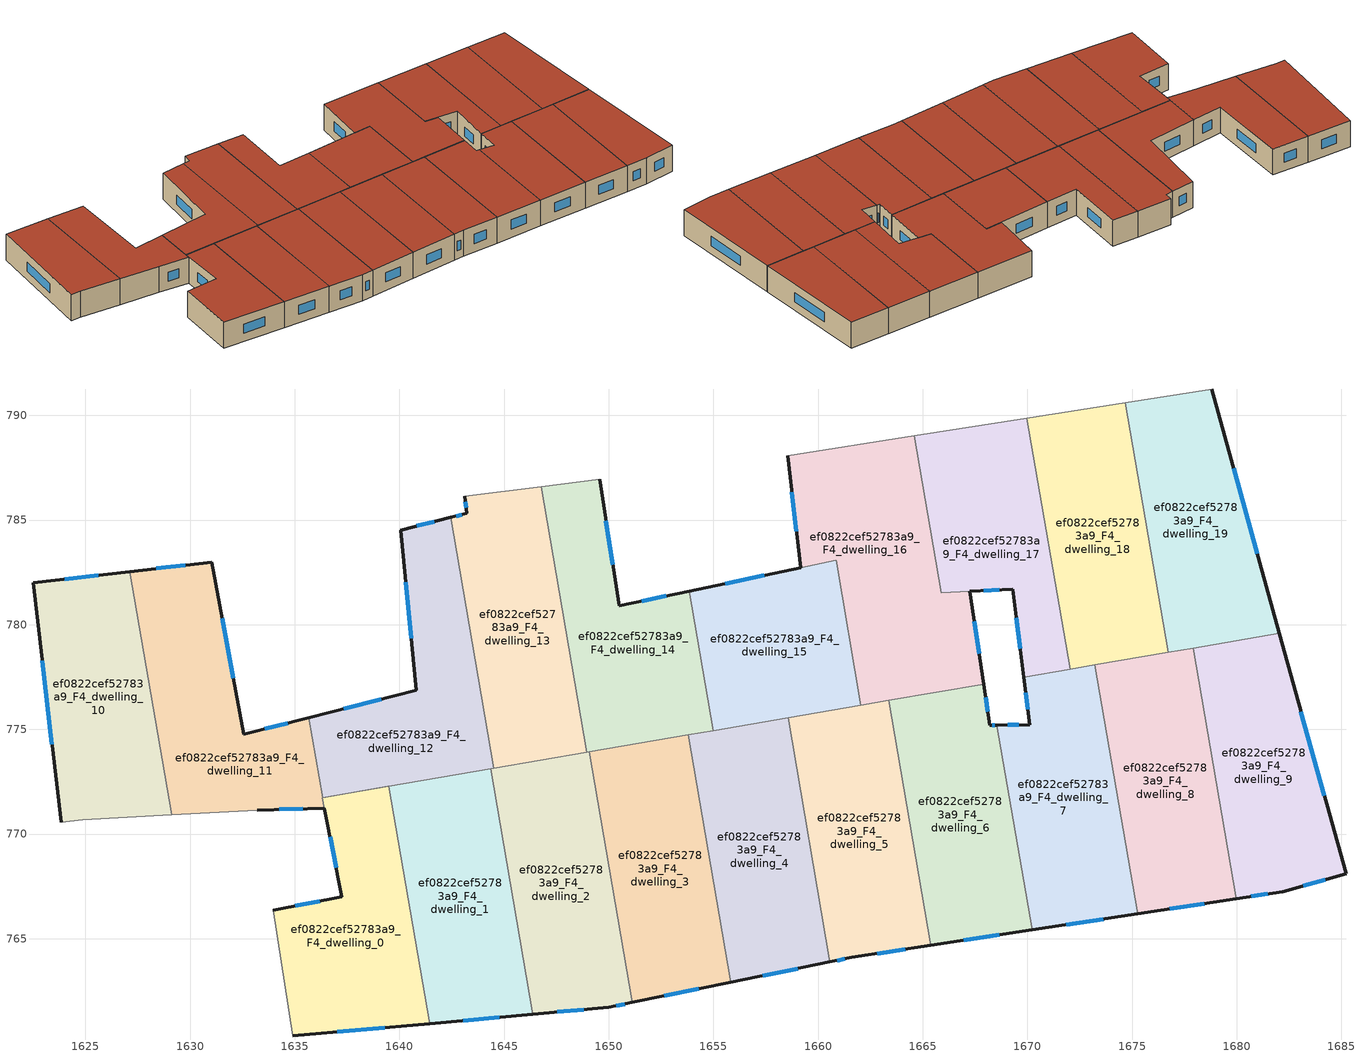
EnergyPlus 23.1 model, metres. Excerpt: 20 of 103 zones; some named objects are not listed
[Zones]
ef0822cef52783a9_F4_dwelling_0
 floor to ef0822cef52783a9_F3_dwelling_0 (EU_floor_Construction): 1639.49,772.28 1641.44,760.95 1634.89,760.35 1633.96,766.35 1637.25,767 1636.32,771.73 z12
 wall outside (EU_wall_Construction): 1634.89,760.35 1641.44,760.95 / 1636.42,771.24 1637.25,767 1633.96,766.35 z12:15
 wall to ef0822cef52783a9_F4_dwelling_11 (EU_wall_Construction): 1639.49,772.28 1636.32,771.73 1636.42,771.24 z12:15
 wall adiabatic (EU_wall_Construction): 1633.96,766.35 1634.89,760.35 z12:15
 wall to ef0822cef52783a9_F4_dwelling_1 (EU_wall_Construction): 1641.44,760.95 1639.49,772.28 z12:15
 window (EU_Window_Construction): 1637.02,760.55 1639.31,760.75 / 1636.18,766.79 1635.03,766.56 / 1636.69,769.86 1636.98,768.38 z12.98:14.02
 roof outside (EU_roof_Construction): 1641.44,760.95 1639.49,772.28 1636.32,771.73 1637.25,767 1633.96,766.35 1634.89,760.35 z15
ef0822cef52783a9_F4_dwelling_1
 floor to ef0822cef52783a9_F3_dwelling_1 (EU_floor_Construction): 1644.36,773.12 1646.37,761.39 1641.44,760.95 1639.49,772.28 z12
 wall outside (EU_wall_Construction): 1641.44,760.95 1646.37,761.39 z12:15
 wall to ef0822cef52783a9_F4_dwelling_2 (EU_wall_Construction): 1646.37,761.39 1644.36,773.12 z12:15
 wall to ef0822cef52783a9_F4_dwelling_12 (EU_wall_Construction): 1644.36,773.12 1639.49,772.28 z12:15
 window (EU_Window_Construction): 1643.04,761.09 1644.77,761.25 z12.98:14.02
 roof outside (EU_roof_Construction): 1646.37,761.39 1644.36,773.12 1639.49,772.28 1641.44,760.95 z15
ef0822cef52783a9_F4_dwelling_10
 floor to ef0822cef52783a9_F3_dwelling_10 (EU_floor_Construction): 1627.12,782.54 1629.12,770.92 1624.86,770.68 1623.83,770.56 1622.49,782 z12
 wall outside (EU_wall_Construction): 1627.12,782.54 1622.49,782 1623.83,770.56 z12:15
 wall to ef0822cef52783a9_F4_dwelling_11 (EU_wall_Construction): 1629.12,770.92 1627.12,782.54 z12:15
 wall adiabatic (EU_wall_Construction): 1623.83,770.56 1624.86,770.68 1629.12,770.92 z12:15
 window (EU_Window_Construction): 1625.62,782.36 1624,782.18 / 1622.93,778.28 1623.4,774.28 z12.98:14.02
 roof outside (EU_roof_Construction): 1629.12,770.92 1627.12,782.54 1622.49,782 1623.83,770.56 1624.86,770.68 z15
ef0822cef52783a9_F4_dwelling_11
 floor to ef0822cef52783a9_F3_dwelling_11 (EU_floor_Construction): 1635.67,775.56 1636.33,771.74 1639.44,772.28 1639.49,772.28 1636.32,771.73 1636.41,771.24 1633.21,771.14 1629.12,770.92 1627.12,782.54 1631.03,782.99 1632.55,774.76 z12
 wall outside (EU_wall_Construction): 1633.21,771.14 1636.41,771.24 / 1635.67,775.56 1632.55,774.76 1631.03,782.99 1627.12,782.54 z12:15
 wall adiabatic (EU_wall_Construction): 1629.12,770.92 1633.21,771.14 z12:15
 wall to ef0822cef52783a9_F4_dwelling_12 (EU_wall_Construction): 1639.49,772.28 1639.44,772.28 1636.33,771.74 1635.67,775.56 z12:15
 window (EU_Window_Construction): 1634.25,771.17 1635.37,771.21 / 1629.76,782.84 1628.39,782.69 / 1632.06,777.44 1631.53,780.32 / 1634.66,775.3 1633.57,775.02 z12.98:14.02
 roof outside (EU_roof_Construction): 1639.44,772.28 1636.33,771.74 1635.67,775.56 1632.55,774.76 1631.03,782.99 1627.12,782.54 1629.12,770.92 1633.21,771.14 1636.41,771.24 1636.32,771.73 1639.49,772.28 z15
ef0822cef52783a9_F4_dwelling_12
 floor to ef0822cef52783a9_F3_dwelling_12 (EU_floor_Construction): 1642.45,785.13 1644.51,773.15 1636.33,771.74 1635.67,775.56 1640.8,776.86 1640.05,784.52 z12
 wall outside (EU_wall_Construction): 1642.45,785.13 1640.05,784.52 1640.8,776.86 1635.67,775.56 z12:15
 wall to ef0822cef52783a9_F4_dwelling_13 (EU_wall_Construction): 1644.51,773.15 1642.45,785.13 z12:15
 wall to ef0822cef52783a9_F4_dwelling_2 (EU_wall_Construction): 1644.36,773.12 1644.51,773.15 z12:15
 window (EU_Window_Construction): 1640.3,782.03 1640.56,779.35 / 1641.67,784.93 1640.83,784.72 / 1639.13,776.44 1637.34,775.98 z12.98:14.02
 roof outside (EU_roof_Construction): 1644.51,773.15 1642.45,785.13 1640.05,784.52 1640.8,776.86 1635.67,775.56 1636.33,771.74 z15
ef0822cef52783a9_F4_dwelling_13
 floor to ef0822cef52783a9_F3_dwelling_13 (EU_floor_Construction): 1646.78,786.59 1648.95,773.91 1644.51,773.15 1642.45,785.13 1643.22,785.32 1643.11,786.13 z12
 wall outside (EU_wall_Construction): 1643.11,786.13 1643.22,785.32 1642.45,785.13 z12:15
 wall adiabatic (EU_wall_Construction): 1646.78,786.59 1643.11,786.13 z12:15
 wall to ef0822cef52783a9_F4_dwelling_14 (EU_wall_Construction): 1648.95,773.91 1646.78,786.59 z12:15
 wall to ef0822cef52783a9_F4_dwelling_2 (EU_wall_Construction): 1644.51,773.15 1648.95,773.91 z12:15
 window (EU_Window_Construction): 1643.15,785.87 1643.19,785.58 / 1642.97,785.26 1642.7,785.19 z12.98:14.02
 roof outside (EU_roof_Construction): 1648.95,773.91 1646.78,786.59 1643.11,786.13 1643.22,785.32 1642.45,785.13 1644.51,773.15 z15
ef0822cef52783a9_F4_dwelling_14
 floor to ef0822cef52783a9_F3_dwelling_14 (EU_floor_Construction): 1649.56,786.94 1650.49,780.9 1653.84,781.6 1654.98,774.94 1648.95,773.91 1646.78,786.59 z12
 wall outside (EU_wall_Construction): 1653.84,781.6 1650.49,780.9 1649.56,786.94 z12:15
 wall to ef0822cef52783a9_F4_dwelling_15 (EU_wall_Construction): 1654.98,774.94 1653.84,781.6 z12:15
 wall adiabatic (EU_wall_Construction): 1649.56,786.94 1646.78,786.59 z12:15
 wall to ef0822cef52783a9_F4_dwelling_3 (EU_wall_Construction): 1649.07,773.93 1653.79,774.74 z12:15
 wall to ef0822cef52783a9_F4_dwelling_2 (EU_wall_Construction): 1648.95,773.91 1649.07,773.93 z12:15
 wall to ef0822cef52783a9_F4_dwelling_4 (EU_wall_Construction): 1653.79,774.74 1654.98,774.94 z12:15
 window (EU_Window_Construction): 1650.19,782.87 1649.86,784.98 / 1652.75,781.37 1651.58,781.13 z12.98:14.02
 roof outside (EU_roof_Construction): 1654.98,774.94 1653.84,781.6 1650.49,780.9 1649.56,786.94 1646.78,786.59 1648.95,773.91 z15
ef0822cef52783a9_F4_dwelling_15
 floor to ef0822cef52783a9_F3_dwelling_15 (EU_floor_Construction): 1660.85,783.07 1662.04,776.16 1654.98,774.94 1653.84,781.6 z12
 wall outside (EU_wall_Construction): 1659.17,782.72 1653.84,781.6 z12:15
 wall to ef0822cef52783a9_F4_dwelling_16 (EU_wall_Construction): 1660.85,783.07 1659.17,782.72 / 1662.04,776.16 1660.86,783.07 z12:15
 wall to ef0822cef52783a9_F4_dwelling_4 (EU_wall_Construction): 1654.98,774.94 1658.56,775.56 z12:15
 wall to ef0822cef52783a9_F4_dwelling_5 (EU_wall_Construction): 1658.56,775.56 1662.04,776.16 z12:15
 window (EU_Window_Construction): 1657.43,782.36 1655.57,781.97 z12.98:14.02
 roof outside (EU_roof_Construction): 1662.04,776.16 1660.85,783.07 1653.84,781.6 1654.98,774.94 z15
ef0822cef52783a9_F4_dwelling_16
 floor to ef0822cef52783a9_F3_dwelling_16 (EU_floor_Construction): 1664.6,789.03 1665.89,781.53 1667.25,781.6 1667.92,777.17 1662.04,776.16 1660.85,783.07 1659.17,782.72 1658.54,788.08 z12
 wall outside (EU_wall_Construction): 1658.54,788.08 1659.17,782.72 / 1667.92,777.17 1667.25,781.6 z12:15
 wall adiabatic (EU_wall_Construction): 1664.6,789.03 1658.54,788.08 z12:15
 wall to ef0822cef52783a9_F4_dwelling_6 (EU_wall_Construction): 1663.37,776.39 1667.92,777.17 z12:15
 wall to ef0822cef52783a9_F4_dwelling_17 (EU_wall_Construction): 1665.89,781.54 1664.6,789.03 / 1667.25,781.6 1665.89,781.53 z12:15
 wall to ef0822cef52783a9_F4_dwelling_5 (EU_wall_Construction): 1662.04,776.16 1663.37,776.39 z12:15
 window (EU_Window_Construction): 1658.75,786.34 1658.97,784.46 / 1667.7,778.61 1667.47,780.16 z12.98:14.02
 roof outside (EU_roof_Construction): 1667.92,777.17 1667.25,781.6 1665.89,781.53 1664.6,789.03 1658.54,788.08 1659.17,782.72 1660.85,783.07 1662.04,776.16 z15
ef0822cef52783a9_F4_dwelling_17
 floor to ef0822cef52783a9_F3_dwelling_17 (EU_floor_Construction): 1669.98,789.88 1672.04,777.87 1669.83,777.49 1669.31,781.7 1665.89,781.53 1664.6,789.03 z12
 wall outside (EU_wall_Construction): 1667.26,781.6 1669.31,781.7 1669.83,777.49 z12:15
 wall adiabatic (EU_wall_Construction): 1669.98,789.88 1664.6,789.03 z12:15
 wall to ef0822cef52783a9_F4_dwelling_18 (EU_wall_Construction): 1672.04,777.87 1669.98,789.88 z12:15
 wall to ef0822cef52783a9_F4_dwelling_7 (EU_wall_Construction): 1669.83,777.49 1672.04,777.87 z12:15
 window (EU_Window_Construction): 1669.48,780.33 1669.66,778.86 / 1667.93,781.63 1668.64,781.67 z12.98:14.02
 roof outside (EU_roof_Construction): 1672.04,777.87 1669.98,789.88 1664.6,789.03 1665.89,781.54 1669.31,781.7 1669.83,777.49 z15
ef0822cef52783a9_F4_dwelling_18
 floor to ef0822cef52783a9_F3_dwelling_18 (EU_floor_Construction): 1674.68,790.61 1676.72,778.68 1672.04,777.87 1669.98,789.88 z12
 wall to ef0822cef52783a9_F4_dwelling_19 (EU_wall_Construction): 1676.72,778.68 1674.68,790.61 z12:15
 wall adiabatic (EU_wall_Construction): 1674.68,790.61 1669.98,789.88 z12:15
 wall to ef0822cef52783a9_F4_dwelling_8 (EU_wall_Construction): 1673.22,778.08 1676.72,778.68 z12:15
 wall to ef0822cef52783a9_F4_dwelling_7 (EU_wall_Construction): 1672.04,777.87 1673.22,778.08 z12:15
 roof outside (EU_roof_Construction): 1676.72,778.68 1674.68,790.61 1669.98,789.88 1672.04,777.87 z15
ef0822cef52783a9_F4_dwelling_19
 floor to ef0822cef52783a9_F3_dwelling_19 (EU_floor_Construction): 1678.8,791.26 1682.04,779.59 1676.72,778.68 1674.68,790.61 z12
 wall outside (EU_wall_Construction): 1682.04,779.59 1678.8,791.26 z12:15
 wall adiabatic (EU_wall_Construction): 1678.8,791.26 1674.68,790.61 z12:15
 wall to ef0822cef52783a9_F4_dwelling_9 (EU_wall_Construction): 1677.92,778.88 1682.04,779.59 z12:15
 wall to ef0822cef52783a9_F4_dwelling_8 (EU_wall_Construction): 1676.72,778.68 1677.92,778.88 z12:15
 window (EU_Window_Construction): 1680.98,783.39 1679.85,787.47 z12.98:14.02
 roof outside (EU_roof_Construction): 1682.04,779.59 1678.8,791.26 1674.68,790.61 1676.72,778.68 z15
ef0822cef52783a9_F4_dwelling_2
 floor to ef0822cef52783a9_F3_dwelling_2 (EU_floor_Construction): 1649.07,773.93 1651.13,761.96 1649.99,761.72 1646.37,761.39 1644.36,773.12 z12
 wall outside (EU_wall_Construction): 1646.37,761.39 1649.99,761.72 1651.13,761.96 z12:15
 wall to ef0822cef52783a9_F4_dwelling_3 (EU_wall_Construction): 1651.13,761.96 1649.07,773.93 z12:15
 window (EU_Window_Construction): 1650.36,761.8 1650.76,761.88 / 1647.55,761.5 1648.81,761.62 z12.98:14.02
 roof outside (EU_roof_Construction): 1651.13,761.96 1649.07,773.93 1644.36,773.12 1646.37,761.39 1649.99,761.72 z15
ef0822cef52783a9_F4_dwelling_3
 floor to ef0822cef52783a9_F3_dwelling_3 (EU_floor_Construction): 1653.79,774.74 1655.82,762.92 1651.13,761.96 1649.07,773.93 z12
 wall outside (EU_wall_Construction): 1651.13,761.96 1655.82,762.92 z12:15
 wall to ef0822cef52783a9_F4_dwelling_4 (EU_wall_Construction): 1655.82,762.92 1653.79,774.74 z12:15
 window (EU_Window_Construction): 1652.65,762.27 1654.29,762.6 z12.98:14.02
 roof outside (EU_roof_Construction): 1655.82,762.92 1653.79,774.74 1649.07,773.93 1651.13,761.96 z15
ef0822cef52783a9_F4_dwelling_4
 floor to ef0822cef52783a9_F3_dwelling_4 (EU_floor_Construction): 1658.56,775.56 1660.57,763.89 1655.82,762.92 1653.79,774.74 z12
 wall outside (EU_wall_Construction): 1655.82,762.92 1660.57,763.89 z12:15
 wall to ef0822cef52783a9_F4_dwelling_5 (EU_wall_Construction): 1660.57,763.89 1658.56,775.56 z12:15
 window (EU_Window_Construction): 1657.36,763.23 1659.02,763.57 z12.98:14.02
 roof outside (EU_roof_Construction): 1660.57,763.89 1658.56,775.56 1653.79,774.74 1655.82,762.92 z15
ef0822cef52783a9_F4_dwelling_5
 floor to ef0822cef52783a9_F3_dwelling_5 (EU_floor_Construction): 1663.37,776.38 1665.38,764.68 1661.61,764.1 1660.57,763.89 1658.56,775.56 z12
 wall outside (EU_wall_Construction): 1660.57,763.89 1661.61,764.1 1665.38,764.68 z12:15
 wall to ef0822cef52783a9_F4_dwelling_6 (EU_wall_Construction): 1665.38,764.68 1663.37,776.38 z12:15
 window (EU_Window_Construction): 1662.84,764.29 1664.16,764.49 / 1660.91,763.96 1661.27,764.03 z12.98:14.02
 roof outside (EU_roof_Construction): 1665.38,764.68 1663.37,776.38 1658.56,775.56 1660.57,763.89 1661.61,764.1 z15
ef0822cef52783a9_F4_dwelling_6
 floor to ef0822cef52783a9_F3_dwelling_6 (EU_floor_Construction): 1667.92,777.17 1668.21,775.2 1668.54,775.21 1670.22,765.42 1665.38,764.68 1663.37,776.38 z12
 wall outside (EU_wall_Construction): 1668.54,775.21 1668.21,775.2 1667.92,777.17 / 1665.38,764.68 1670.22,765.42 z12:15
 wall to ef0822cef52783a9_F4_dwelling_7 (EU_wall_Construction): 1670.22,765.42 1668.54,775.21 z12:15
 window (EU_Window_Construction): 1668.12,775.84 1668.01,776.53 / 1668.44,775.2 1668.32,775.2 / 1666.96,764.92 1668.65,765.18 z12.98:14.02
 roof outside (EU_roof_Construction): 1670.22,765.42 1668.54,775.21 1668.21,775.2 1667.92,777.17 1663.37,776.38 1665.38,764.68 z15
ef0822cef52783a9_F4_dwelling_7
 floor to ef0822cef52783a9_F3_dwelling_7 (EU_floor_Construction): 1673.22,778.08 1675.26,766.19 1670.22,765.42 1668.54,775.21 1670.1,775.23 1669.83,777.49 z12
 wall outside (EU_wall_Construction): 1669.83,777.49 1670.1,775.23 1668.54,775.21 / 1670.22,765.42 1675.26,766.19 z12:15
 wall to ef0822cef52783a9_F4_dwelling_8 (EU_wall_Construction): 1675.26,766.19 1673.22,778.08 z12:15
 window (EU_Window_Construction): 1669.92,776.76 1670.01,775.97 / 1671.86,765.67 1673.62,765.94 / 1669.59,775.22 1669.05,775.21 z12.98:14.02
 roof outside (EU_roof_Construction): 1675.26,766.19 1673.22,778.08 1669.83,777.49 1670.1,775.23 1668.54,775.21 1670.22,765.42 z15
ef0822cef52783a9_F4_dwelling_8
 floor to ef0822cef52783a9_F3_dwelling_8 (EU_floor_Construction): 1677.92,778.88 1679.98,766.91 1675.26,766.19 1673.22,778.08 z12
 wall outside (EU_wall_Construction): 1675.26,766.19 1679.98,766.91 z12:15
 wall to ef0822cef52783a9_F4_dwelling_9 (EU_wall_Construction): 1679.98,766.91 1677.92,778.88 z12:15
 window (EU_Window_Construction): 1676.8,766.43 1678.45,766.68 z12.98:14.02
 roof outside (EU_roof_Construction): 1679.98,766.91 1677.92,778.88 1673.22,778.08 1675.26,766.19 z15
ef0822cef52783a9_F4_dwelling_9
 floor to ef0822cef52783a9_F3_dwelling_9 (EU_floor_Construction): 1682.04,779.59 1685.22,768.09 1682.19,767.25 1679.98,766.91 1677.92,778.88 z12
 wall outside (EU_wall_Construction): 1679.98,766.91 1682.19,767.25 1685.22,768.09 1682.04,779.59 z12:15
 window (EU_Window_Construction): 1684.18,771.83 1683.07,775.85 / 1683.18,767.52 1684.24,767.82 / 1680.7,767.02 1681.47,767.14 z12.98:14.02
 roof outside (EU_roof_Construction): 1685.22,768.09 1682.04,779.59 1677.92,778.88 1679.98,766.91 1682.19,767.25 z15
[Building]
EU S2 Campaign: North Axis=0; Terrain=City; Solar Distribution=FullExterior
[Site:Location]
Bologna: Latitude=44.5; Longitude=11.25; Time Zone=1; Elevation=37
[SizingPeriod:WeatherFileDays]
AnnualSizingPeriod: Begin Month=1; Begin Day of Month=1; End Month=12; End Day of Month=31; Day of Week for Start Day=Monday; Use Weather File Daylight Saving Period=No; Use Weather File Rain and Snow Indicators=No
[MATERIAL]
EU_InternalMass_Material: Roughness=MediumRough; Thickness=0.1; Conductivity=1; Density=1800; Specific Heat=900; Thermal Absorptance=0.9; Solar Absorptance=0.7; Visible Absorptance=0.7
[MATERIAL:NOMASS] Roughness=MediumRough; Thermal Absorptance=0.9; Solar Absorptance=0.7; Visible Absorptance=0.7
Name | Thermal Resistance
EU_wall_NoMass | 0.905828
EU_roof_NoMass | 0.37593
EU_floor_NoMass | 0.67114
[WINDOWMATERIAL:SIMPLEGLAZINGSYSTEM]
EU_Window_SimpleGlazing: UFactor=4.52486; Solar Heat Gain Coefficient=0.85; Visible Transmittance=0.85
[CONSTRUCTION]
EU_wall_Construction: EU_wall_NoMass
EU_roof_Construction: EU_roof_NoMass
EU_floor_Construction: EU_floor_NoMass
EU_Window_Construction: EU_Window_SimpleGlazing
EU_InternalMass_Construction: EU_InternalMass_Material
[ZONE] Type=1; Multiplier=1; Ceiling Height=autocalculate; Floor Area=autocalculate; Part of Total Floor Area=Yes
Name | Volume
ef0822cef52783a9_F4_dwelling_0 | 170.435
ef0822cef52783a9_F4_dwelling_1; ef0822cef52783a9_F4_dwelling_2 | 173.294
ef0822cef52783a9_F4_dwelling_10 | 173.274
ef0822cef52783a9_F4_dwelling_11 | 181.781
ef0822cef52783a9_F4_dwelling_12 | 167.619
ef0822cef52783a9_F4_dwelling_13; ef0822cef52783a9_F4_dwelling_4 | 173.285
ef0822cef52783a9_F4_dwelling_14 | 173.295
ef0822cef52783a9_F4_dwelling_15 | 147.996
ef0822cef52783a9_F4_dwelling_16 | 216.486
ef0822cef52783a9_F4_dwelling_17 | 155.379
ef0822cef52783a9_F4_dwelling_18 | 173.284
ef0822cef52783a9_F4_dwelling_19 | 173.26
ef0822cef52783a9_F4_dwelling_3 | 173.29
ef0822cef52783a9_F4_dwelling_5; ef0822cef52783a9_F4_dwelling_8 | 173.298
ef0822cef52783a9_F4_dwelling_6 | 173.281
ef0822cef52783a9_F4_dwelling_7 | 173.283
ef0822cef52783a9_F4_dwelling_9 | 173.276
[INTERNALMASS] Construction=EU_InternalMass_Construction
Name | Zone or ZoneList | Surface Area
ef0822cef52783a9_F4_dwelling_0_EU_InternalMass | ef0822cef52783a9_F4_dwelling_0 | 56.8221
ef0822cef52783a9_F4_dwelling_1_EU_InternalMass | ef0822cef52783a9_F4_dwelling_1 | 57.7644
ef0822cef52783a9_F4_dwelling_2_EU_InternalMass | ef0822cef52783a9_F4_dwelling_2 | 57.7647
ef0822cef52783a9_F4_dwelling_3_EU_InternalMass | ef0822cef52783a9_F4_dwelling_3 | 57.7635
ef0822cef52783a9_F4_dwelling_4_EU_InternalMass | ef0822cef52783a9_F4_dwelling_4 | 57.7616
ef0822cef52783a9_F4_dwelling_5_EU_InternalMass | ef0822cef52783a9_F4_dwelling_5 | 57.7658
ef0822cef52783a9_F4_dwelling_6_EU_InternalMass | ef0822cef52783a9_F4_dwelling_6 | 57.7606
ef0822cef52783a9_F4_dwelling_7_EU_InternalMass | ef0822cef52783a9_F4_dwelling_7 | 57.7608
ef0822cef52783a9_F4_dwelling_8_EU_InternalMass | ef0822cef52783a9_F4_dwelling_8 | 57.7659
ef0822cef52783a9_F4_dwelling_9_EU_InternalMass | ef0822cef52783a9_F4_dwelling_9 | 57.7584
ef0822cef52783a9_F4_dwelling_10_EU_InternalMass | ef0822cef52783a9_F4_dwelling_10 | 57.758
ef0822cef52783a9_F4_dwelling_11_EU_InternalMass | ef0822cef52783a9_F4_dwelling_11 | 60.5943
ef0822cef52783a9_F4_dwelling_12_EU_InternalMass | ef0822cef52783a9_F4_dwelling_12 | 55.8731
ef0822cef52783a9_F4_dwelling_13_EU_InternalMass | ef0822cef52783a9_F4_dwelling_13 | 57.7618
ef0822cef52783a9_F4_dwelling_14_EU_InternalMass | ef0822cef52783a9_F4_dwelling_14 | 57.7646
ef0822cef52783a9_F4_dwelling_15_EU_InternalMass | ef0822cef52783a9_F4_dwelling_15 | 49.3322
ef0822cef52783a9_F4_dwelling_16_EU_InternalMass | ef0822cef52783a9_F4_dwelling_16 | 72.1611
ef0822cef52783a9_F4_dwelling_17_EU_InternalMass | ef0822cef52783a9_F4_dwelling_17 | 51.7931
ef0822cef52783a9_F4_dwelling_18_EU_InternalMass | ef0822cef52783a9_F4_dwelling_18 | 57.7613
ef0822cef52783a9_F4_dwelling_19_EU_InternalMass | ef0822cef52783a9_F4_dwelling_19 | 57.7528
[OTHEREQUIPMENT] Fuel Type=Electricity; Design Level Calculation Method=Watts/Area; Power per Zone Floor Area=1; Fraction Latent=0; Fraction Radiant=0; Fraction Lost=0; Carbon Dioxide Generation Rate=0; EndUse Subcategory=EU_Step8_InternalGains
Name | Zone or ZoneList or Space or SpaceList | Schedule
EU_Step8_InternalGain_ef0822cef52783a9_F4_dwelling_0_f000 | ef0822cef52783a9_F4_dwelling_0 | EU_Step8_GainSchedule_ef0822cef52783a9_F4_dwelling_0_f000
EU_Step8_InternalGain_ef0822cef52783a9_F4_dwelling_1_f000 | ef0822cef52783a9_F4_dwelling_1 | EU_Step8_GainSchedule_ef0822cef52783a9_F4_dwelling_1_f000
EU_Step8_InternalGain_ef0822cef52783a9_F4_dwelling_2_f000 | ef0822cef52783a9_F4_dwelling_2 | EU_Step8_GainSchedule_ef0822cef52783a9_F4_dwelling_2_f000
EU_Step8_InternalGain_ef0822cef52783a9_F4_dwelling_3_f000 | ef0822cef52783a9_F4_dwelling_3 | EU_Step8_GainSchedule_ef0822cef52783a9_F4_dwelling_3_f000
EU_Step8_InternalGain_ef0822cef52783a9_F4_dwelling_4_f000 | ef0822cef52783a9_F4_dwelling_4 | EU_Step8_GainSchedule_ef0822cef52783a9_F4_dwelling_4_f000
EU_Step8_InternalGain_ef0822cef52783a9_F4_dwelling_5_f000 | ef0822cef52783a9_F4_dwelling_5 | EU_Step8_GainSchedule_ef0822cef52783a9_F4_dwelling_5_f000
EU_Step8_InternalGain_ef0822cef52783a9_F4_dwelling_6_f000 | ef0822cef52783a9_F4_dwelling_6 | EU_Step8_GainSchedule_ef0822cef52783a9_F4_dwelling_6_f000
EU_Step8_InternalGain_ef0822cef52783a9_F4_dwelling_7_f000 | ef0822cef52783a9_F4_dwelling_7 | EU_Step8_GainSchedule_ef0822cef52783a9_F4_dwelling_7_f000
EU_Step8_InternalGain_ef0822cef52783a9_F4_dwelling_8_f000 | ef0822cef52783a9_F4_dwelling_8 | EU_Step8_GainSchedule_ef0822cef52783a9_F4_dwelling_8_f000
EU_Step8_InternalGain_ef0822cef52783a9_F4_dwelling_9_f000 | ef0822cef52783a9_F4_dwelling_9 | EU_Step8_GainSchedule_ef0822cef52783a9_F4_dwelling_9_f000
EU_Step8_InternalGain_ef0822cef52783a9_F4_dwelling_10_f000 | ef0822cef52783a9_F4_dwelling_10 | EU_Step8_GainSchedule_ef0822cef52783a9_F4_dwelling_10_f000
EU_Step8_InternalGain_ef0822cef52783a9_F4_dwelling_11_f000 | ef0822cef52783a9_F4_dwelling_11 | EU_Step8_GainSchedule_ef0822cef52783a9_F4_dwelling_11_f000
EU_Step8_InternalGain_ef0822cef52783a9_F4_dwelling_12_f000 | ef0822cef52783a9_F4_dwelling_12 | EU_Step8_GainSchedule_ef0822cef52783a9_F4_dwelling_12_f000
EU_Step8_InternalGain_ef0822cef52783a9_F4_dwelling_13_f000 | ef0822cef52783a9_F4_dwelling_13 | EU_Step8_GainSchedule_ef0822cef52783a9_F4_dwelling_13_f000
EU_Step8_InternalGain_ef0822cef52783a9_F4_dwelling_14_f000 | ef0822cef52783a9_F4_dwelling_14 | EU_Step8_GainSchedule_ef0822cef52783a9_F4_dwelling_14_f000
EU_Step8_InternalGain_ef0822cef52783a9_F4_dwelling_15_f000 | ef0822cef52783a9_F4_dwelling_15 | EU_Step8_GainSchedule_ef0822cef52783a9_F4_dwelling_15_f000
EU_Step8_InternalGain_ef0822cef52783a9_F4_dwelling_16_f000 | ef0822cef52783a9_F4_dwelling_16 | EU_Step8_GainSchedule_ef0822cef52783a9_F4_dwelling_16_f000
EU_Step8_InternalGain_ef0822cef52783a9_F4_dwelling_17_f000 | ef0822cef52783a9_F4_dwelling_17 | EU_Step8_GainSchedule_ef0822cef52783a9_F4_dwelling_17_f000
EU_Step8_InternalGain_ef0822cef52783a9_F4_dwelling_18_f000 | ef0822cef52783a9_F4_dwelling_18 | EU_Step8_GainSchedule_ef0822cef52783a9_F4_dwelling_18_f000
EU_Step8_InternalGain_ef0822cef52783a9_F4_dwelling_19_f000 | ef0822cef52783a9_F4_dwelling_19 | EU_Step8_GainSchedule_ef0822cef52783a9_F4_dwelling_19_f000
[ZONEVENTILATION:DESIGNFLOWRATE] Schedule=EU_AlwaysOn; Design Flow Rate Calculation Method=AirChanges/Hour; Air Changes per Hour=0.73129; Ventilation Type=Natural; Fan Pressure Rise=0; Fan Total Efficiency=1; Constant Term Coefficient=1; Temperature Term Coefficient=0; Velocity Term Coefficient=0; Velocity Squared Term Coefficient=0; Minimum Indoor Temperature=-100; Maximum Indoor Temperature=100; Delta Temperature=-100; Minimum Outdoor Temperature=-100; Maximum Outdoor Temperature=100; Maximum Wind Speed=40
Name | Zone or ZoneList or Space or SpaceList
EU_ConstantAir_ef0822cef52783a9_F4_dwelling_0 | ef0822cef52783a9_F4_dwelling_0
EU_ConstantAir_ef0822cef52783a9_F4_dwelling_1 | ef0822cef52783a9_F4_dwelling_1
EU_ConstantAir_ef0822cef52783a9_F4_dwelling_2 | ef0822cef52783a9_F4_dwelling_2
EU_ConstantAir_ef0822cef52783a9_F4_dwelling_3 | ef0822cef52783a9_F4_dwelling_3
EU_ConstantAir_ef0822cef52783a9_F4_dwelling_4 | ef0822cef52783a9_F4_dwelling_4
EU_ConstantAir_ef0822cef52783a9_F4_dwelling_5 | ef0822cef52783a9_F4_dwelling_5
EU_ConstantAir_ef0822cef52783a9_F4_dwelling_6 | ef0822cef52783a9_F4_dwelling_6
EU_ConstantAir_ef0822cef52783a9_F4_dwelling_7 | ef0822cef52783a9_F4_dwelling_7
EU_ConstantAir_ef0822cef52783a9_F4_dwelling_8 | ef0822cef52783a9_F4_dwelling_8
EU_ConstantAir_ef0822cef52783a9_F4_dwelling_9 | ef0822cef52783a9_F4_dwelling_9
EU_ConstantAir_ef0822cef52783a9_F4_dwelling_10 | ef0822cef52783a9_F4_dwelling_10
EU_ConstantAir_ef0822cef52783a9_F4_dwelling_11 | ef0822cef52783a9_F4_dwelling_11
EU_ConstantAir_ef0822cef52783a9_F4_dwelling_12 | ef0822cef52783a9_F4_dwelling_12
EU_ConstantAir_ef0822cef52783a9_F4_dwelling_13 | ef0822cef52783a9_F4_dwelling_13
EU_ConstantAir_ef0822cef52783a9_F4_dwelling_14 | ef0822cef52783a9_F4_dwelling_14
EU_ConstantAir_ef0822cef52783a9_F4_dwelling_15 | ef0822cef52783a9_F4_dwelling_15
EU_ConstantAir_ef0822cef52783a9_F4_dwelling_16 | ef0822cef52783a9_F4_dwelling_16
EU_ConstantAir_ef0822cef52783a9_F4_dwelling_17 | ef0822cef52783a9_F4_dwelling_17
EU_ConstantAir_ef0822cef52783a9_F4_dwelling_18 | ef0822cef52783a9_F4_dwelling_18
EU_ConstantAir_ef0822cef52783a9_F4_dwelling_19 | ef0822cef52783a9_F4_dwelling_19
[HVACTEMPLATE:ZONE:IDEALLOADSAIRSYSTEM] System Availability Schedule=EU_AlwaysOn; Maximum Heating Supply Air Temperature=50; Minimum Cooling Supply Air Temperature=13; Maximum Heating Supply Air Humidity Ratio=0.0156; Minimum Cooling Supply Air Humidity Ratio=0.0077; Heating Limit=NoLimit; Cooling Limit=NoLimit; Heating Availability Schedule=EU_AlwaysOn; Cooling Availability Schedule=EU_CoolingOff; Dehumidification Control Type=ConstantSensibleHeatRatio; Cooling Sensible Heat Ratio=0.7; Dehumidification Setpoint=60; Humidification Control Type=None; Humidification Setpoint=30; Outdoor Air Method=None; Outdoor Air Flow Rate per Person=0.00944; Outdoor Air Flow Rate per Zone Floor Area=0; Outdoor Air Flow Rate per Zone=0; Demand Controlled Ventilation Type=None; Outdoor Air Economizer Type=NoEconomizer; Heat Recovery Type=None; Sensible Heat Recovery Effectiveness=0.7; Latent Heat Recovery Effectiveness=0.65
Name | Template Thermostat
ef0822cef52783a9_F4_dwelling_0 | EU_HeatOnly_ef0822cef52783a9_F4_dwelling_0
ef0822cef52783a9_F4_dwelling_1 | EU_HeatOnly_ef0822cef52783a9_F4_dwelling_1
ef0822cef52783a9_F4_dwelling_2 | EU_HeatOnly_ef0822cef52783a9_F4_dwelling_2
ef0822cef52783a9_F4_dwelling_3 | EU_HeatOnly_ef0822cef52783a9_F4_dwelling_3
ef0822cef52783a9_F4_dwelling_4 | EU_HeatOnly_ef0822cef52783a9_F4_dwelling_4
ef0822cef52783a9_F4_dwelling_5 | EU_HeatOnly_ef0822cef52783a9_F4_dwelling_5
ef0822cef52783a9_F4_dwelling_6 | EU_HeatOnly_ef0822cef52783a9_F4_dwelling_6
ef0822cef52783a9_F4_dwelling_7 | EU_HeatOnly_ef0822cef52783a9_F4_dwelling_7
ef0822cef52783a9_F4_dwelling_8 | EU_HeatOnly_ef0822cef52783a9_F4_dwelling_8
ef0822cef52783a9_F4_dwelling_9 | EU_HeatOnly_ef0822cef52783a9_F4_dwelling_9
ef0822cef52783a9_F4_dwelling_10 | EU_HeatOnly_ef0822cef52783a9_F4_dwelling_10
ef0822cef52783a9_F4_dwelling_11 | EU_HeatOnly_ef0822cef52783a9_F4_dwelling_11
ef0822cef52783a9_F4_dwelling_12 | EU_HeatOnly_ef0822cef52783a9_F4_dwelling_12
ef0822cef52783a9_F4_dwelling_13 | EU_HeatOnly_ef0822cef52783a9_F4_dwelling_13
ef0822cef52783a9_F4_dwelling_14 | EU_HeatOnly_ef0822cef52783a9_F4_dwelling_14
ef0822cef52783a9_F4_dwelling_15 | EU_HeatOnly_ef0822cef52783a9_F4_dwelling_15
ef0822cef52783a9_F4_dwelling_16 | EU_HeatOnly_ef0822cef52783a9_F4_dwelling_16
ef0822cef52783a9_F4_dwelling_17 | EU_HeatOnly_ef0822cef52783a9_F4_dwelling_17
ef0822cef52783a9_F4_dwelling_18 | EU_HeatOnly_ef0822cef52783a9_F4_dwelling_18
ef0822cef52783a9_F4_dwelling_19 | EU_HeatOnly_ef0822cef52783a9_F4_dwelling_19
[SIZING:ZONE] Zone Cooling Design Supply Air Temperature Input Method=SupplyAirTemperature; Zone Cooling Design Supply Air Temperature=13; Zone Heating Design Supply Air Temperature Input Method=SupplyAirTemperature; Zone Heating Design Supply Air Temperature=50; Zone Cooling Design Supply Air Humidity Ratio=0.008; Zone Heating Design Supply Air Humidity Ratio=0.008; Cooling Design Air Flow Method=DesignDay; Cooling Design Air Flow Rate=0; Cooling Minimum Air Flow per Zone Floor Area=0.000762; Cooling Minimum Air Flow=0; Cooling Minimum Air Flow Fraction=0.2; Heating Design Air Flow Method=DesignDay; Heating Design Air Flow Rate=0; Heating Maximum Air Flow per Zone Floor Area=0.002032; Heating Maximum Air Flow=0.141576; Heating Maximum Air Flow Fraction=0.3; Account for Dedicated Outdoor Air System=No; Dedicated Outdoor Air System Control Strategy=NeutralSupplyAir; Dedicated Outdoor Air Low Setpoint Temperature for Design=autosize; Dedicated Outdoor Air High Setpoint Temperature for Design=autosize; Zone Load Sizing Method=Sensible Load Only No Latent Load; Zone Latent Cooling Design Supply Air Humidity Ratio Input Method=HumidityRatioDifference; Zone Cooling Design Supply Air Humidity Ratio Difference=0.005; Zone Latent Heating Design Supply Air Humidity Ratio Input Method=HumidityRatioDifference; Zone Humidification Design Supply Air Humidity Ratio Difference=0.005
ef0822cef52783a9_F4_dwelling_0; ef0822cef52783a9_F4_dwelling_1; ef0822cef52783a9_F4_dwelling_2; ef0822cef52783a9_F4_dwelling_3; ef0822cef52783a9_F4_dwelling_4; ef0822cef52783a9_F4_dwelling_5; ef0822cef52783a9_F4_dwelling_6; ef0822cef52783a9_F4_dwelling_7; ef0822cef52783a9_F4_dwelling_8; ef0822cef52783a9_F4_dwelling_9; ef0822cef52783a9_F4_dwelling_10; ef0822cef52783a9_F4_dwelling_11; ef0822cef52783a9_F4_dwelling_12; ef0822cef52783a9_F4_dwelling_13; ef0822cef52783a9_F4_dwelling_14; ef0822cef52783a9_F4_dwelling_15; ef0822cef52783a9_F4_dwelling_16; ef0822cef52783a9_F4_dwelling_17; ef0822cef52783a9_F4_dwelling_18; ef0822cef52783a9_F4_dwelling_19
[SCHEDULE:CONSTANT]
Name | Hourly Value
EU_AlwaysOn | 1
EU_CoolingOff | 0
[SCHEDULE:FILE] Column Number=1; Rows to Skip at Top=0; Number of Hours of Data=8760; Column Separator=Comma; Interpolate to Timestep=No; Minutes per Item=60; Adjust Schedule for Daylight Savings=Yes
Name | File
EU_Step8_GainSchedule_ef0822cef52783a9_F4_dwelling_0_f000 | ../../schedules/ef0822cef52783a9/ef0822cef52783a9_F4_dwelling_0_f000_gain.csv
EU_Step8_GainSchedule_ef0822cef52783a9_F4_dwelling_1_f000 | ../../schedules/ef0822cef52783a9/ef0822cef52783a9_F4_dwelling_1_f000_gain.csv
EU_Step8_GainSchedule_ef0822cef52783a9_F4_dwelling_2_f000 | ../../schedules/ef0822cef52783a9/ef0822cef52783a9_F4_dwelling_2_f000_gain.csv
EU_Step8_GainSchedule_ef0822cef52783a9_F4_dwelling_3_f000 | ../../schedules/ef0822cef52783a9/ef0822cef52783a9_F4_dwelling_3_f000_gain.csv
EU_Step8_GainSchedule_ef0822cef52783a9_F4_dwelling_4_f000 | ../../schedules/ef0822cef52783a9/ef0822cef52783a9_F4_dwelling_4_f000_gain.csv
EU_Step8_GainSchedule_ef0822cef52783a9_F4_dwelling_5_f000 | ../../schedules/ef0822cef52783a9/ef0822cef52783a9_F4_dwelling_5_f000_gain.csv
EU_Step8_GainSchedule_ef0822cef52783a9_F4_dwelling_6_f000 | ../../schedules/ef0822cef52783a9/ef0822cef52783a9_F4_dwelling_6_f000_gain.csv
EU_Step8_GainSchedule_ef0822cef52783a9_F4_dwelling_7_f000 | ../../schedules/ef0822cef52783a9/ef0822cef52783a9_F4_dwelling_7_f000_gain.csv
EU_Step8_GainSchedule_ef0822cef52783a9_F4_dwelling_8_f000 | ../../schedules/ef0822cef52783a9/ef0822cef52783a9_F4_dwelling_8_f000_gain.csv
EU_Step8_GainSchedule_ef0822cef52783a9_F4_dwelling_9_f000 | ../../schedules/ef0822cef52783a9/ef0822cef52783a9_F4_dwelling_9_f000_gain.csv
EU_Step8_GainSchedule_ef0822cef52783a9_F4_dwelling_10_f000 | ../../schedules/ef0822cef52783a9/ef0822cef52783a9_F4_dwelling_10_f000_gain.csv
EU_Step8_GainSchedule_ef0822cef52783a9_F4_dwelling_11_f000 | ../../schedules/ef0822cef52783a9/ef0822cef52783a9_F4_dwelling_11_f000_gain.csv
EU_Step8_GainSchedule_ef0822cef52783a9_F4_dwelling_12_f000 | ../../schedules/ef0822cef52783a9/ef0822cef52783a9_F4_dwelling_12_f000_gain.csv
EU_Step8_GainSchedule_ef0822cef52783a9_F4_dwelling_13_f000 | ../../schedules/ef0822cef52783a9/ef0822cef52783a9_F4_dwelling_13_f000_gain.csv
EU_Step8_GainSchedule_ef0822cef52783a9_F4_dwelling_14_f000 | ../../schedules/ef0822cef52783a9/ef0822cef52783a9_F4_dwelling_14_f000_gain.csv
EU_Step8_GainSchedule_ef0822cef52783a9_F4_dwelling_15_f000 | ../../schedules/ef0822cef52783a9/ef0822cef52783a9_F4_dwelling_15_f000_gain.csv
EU_Step8_GainSchedule_ef0822cef52783a9_F4_dwelling_16_f000 | ../../schedules/ef0822cef52783a9/ef0822cef52783a9_F4_dwelling_16_f000_gain.csv
EU_Step8_GainSchedule_ef0822cef52783a9_F4_dwelling_17_f000 | ../../schedules/ef0822cef52783a9/ef0822cef52783a9_F4_dwelling_17_f000_gain.csv
EU_Step8_GainSchedule_ef0822cef52783a9_F4_dwelling_18_f000 | ../../schedules/ef0822cef52783a9/ef0822cef52783a9_F4_dwelling_18_f000_gain.csv
EU_Step8_GainSchedule_ef0822cef52783a9_F4_dwelling_19_f000 | ../../schedules/ef0822cef52783a9/ef0822cef52783a9_F4_dwelling_19_f000_gain.csv
